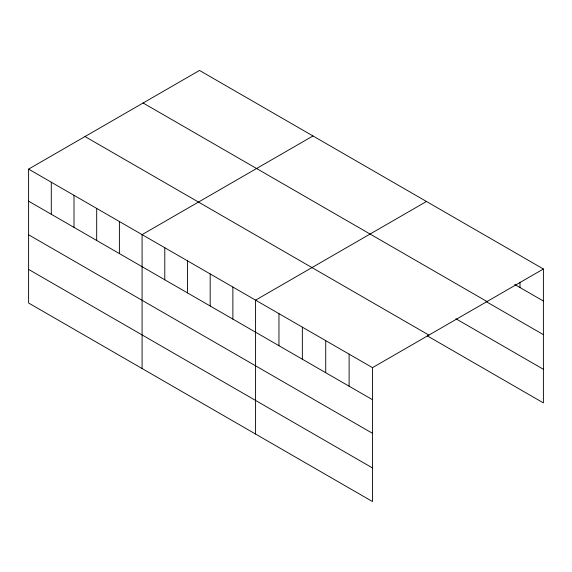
<?xml version="1.0" encoding="UTF-8"?>
<svg xmlns="http://www.w3.org/2000/svg" width="572" height="572" viewBox="0 0 572 572"><rect width="100%" height="100%" fill="white"/><g stroke="black" fill="none" stroke-linecap="round" stroke-linejoin="round"><path stroke-width="0.86" d="M28.6 169.105L372.501 367.653L372.501 501.558L28.6 303.01L28.6 169.105L199.499 70.442L543.4 268.99L543.4 402.895L427.227 335.821M312.984 135.957L142.085 234.627L142.085 368.532M426.476 201.48L255.577 300.15L255.577 434.055M372.501 367.653L543.4 268.99M514.736 284.498L543.4 301.044M143.1 102.996L487.001 301.544M486.071 301.558L543.4 334.656M455.891 318.761L543.4 369.283M84.999 136.544L428.9 335.092M28.6 201.165L372.501 399.714M28.6 234.777L372.501 433.326M28.6 269.405L372.501 467.953M520.012 282.203L520.012 287.544M349.113 354.154L349.113 386.214M325.725 340.655L325.725 372.715M302.345 327.148L302.345 359.209M278.957 313.649L278.957 345.71M232.875 287.044L232.875 319.104M210.181 273.938L210.181 305.999M187.48 260.839L187.48 292.893M164.786 247.733L164.786 279.794M119.391 221.521L119.391 253.582M96.689 208.422L96.689 240.476M73.995 195.317L73.995 227.377M51.294 182.211L51.294 214.271"/></g></svg>
